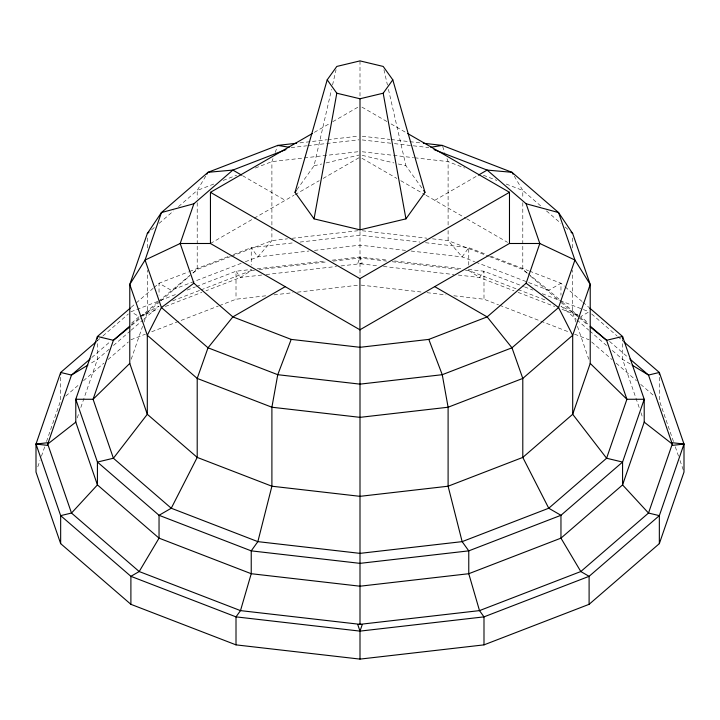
<?xml version="1.0" encoding="UTF-8"?>
<svg xmlns="http://www.w3.org/2000/svg" width="720" height="720" viewBox="0 0 720 720"><rect width="100%" height="100%" fill="white"/><g stroke="black" fill="none" stroke-linecap="round" stroke-linejoin="round"><path stroke-width="0.54" stroke-dasharray="3.6 2.7" d="M296.928 189.684L314.055 165.807L331.56 89.37M332.559 85.005L336.06 69.714M37.809 466.785L39.987 460.467M41.436 456.255L44.703 446.787M46.521 441.522L60.66 400.464L60.66 375.831M77.238 417.933L79.038 412.704M80.838 407.475L97.425 359.334L97.425 339.741M131.238 359.181L142.56 326.331M144.018 322.092L147.303 312.552L147.303 270.279M272.997 158.589L271.899 161.631L271.899 226.152M275.193 152.505L277.38 146.421M205.74 176.121L197.208 190.449L177.75 207.252M151.533 229.914L154.917 226.989M159.147 223.335L173.529 210.906M131.184 307.305L135.405 303.66M136.251 302.931L153.126 288.342M153.972 287.613L159.039 283.239L188.37 271.926M97.047 341.028L102.123 336.636M102.969 335.907L128.358 313.974M91.809 357.507L110.421 341.424M131.571 323.145L139.194 316.566L131.823 312.309M131.274 324.855L139.779 317.502M140.634 316.764L157.653 302.067M158.499 301.329L192.024 273.609M159.993 301.59L140.346 318.24M160.839 300.861L189.594 276.012M192.978 273.087L197.208 269.433L230.4 256.626M109.242 349.119L97.425 359.334L89.748 363.987M113.463 345.474L130.338 330.894M131.184 330.165L143.001 319.95M143.847 319.221L159.039 306.099L142.164 315M65.736 396.081L79.281 384.381M83.511 380.718L103.815 363.177M108.054 359.523L128.358 341.973M131.661 325.359L139.482 318.951M192.888 272.907L197.208 269.433L197.208 244.953M254.565 270.144L251.235 270.531L240.498 277.488L206.037 290.781M314.361 132.345L328.923 123.93M332.811 121.689L359.028 106.551M210.447 243.495L253.179 218.826M254.151 218.259L293.967 195.273M294.939 194.715L319.212 180.693M323.1 178.452L359.028 157.707M434.772 200.322L477.441 175.689M588.177 312.309L580.806 316.566L588.429 323.145M213.804 184.041L197.208 190.449L197.208 198.234M223.146 180.441L236.628 175.239M255.303 168.039L271.899 161.631L303.12 158.049M189.423 271.521L228.186 256.563M233.424 254.538L251.235 247.671L294.525 242.703M231.444 256.221L271.899 240.615L287.514 238.824M241.164 263.331L171.261 290.295L159.039 283.239L159.039 295.209M245.34 261.72L257.859 256.896L308.925 251.028M130.896 311.778L177.732 293.715M187.101 290.097L195.426 286.893M196.461 286.488L236.007 271.233L251.649 269.433M172.656 300.843L199.899 290.331M200.943 289.926L251.235 270.531M140.238 316.17L157.986 309.312M165.303 306.495L201.852 292.392M130.896 339.777L145.467 334.152M151.713 331.749L218.322 306.054M219.357 305.649L236.007 299.232L267.291 295.632M314.055 165.807L321.714 163.98M326.088 162.927L358.902 155.079M299.979 142.857L326.655 139.788M327.771 139.662L358.893 136.089M291.195 147.582L306.729 145.8M307.836 145.674L325.593 143.631M326.709 143.505L358.893 139.806M304.236 157.923L358.884 151.641M291.969 238.311L360 230.499M300.069 242.064L360 235.179L419.931 242.064M314.478 250.389L360 245.16L405.522 250.389M257.238 268.794L325.368 260.973M332.073 260.199L360 256.995L387.927 260.199M259.011 269.631L326.709 261.864M333.369 261.099L360 258.039L386.631 261.099M261.72 275.049L240.498 277.488L236.007 271.233L236.007 299.232M266.184 274.536L336.546 266.454M341.01 265.941L362.241 263.502L360 256.995L357.759 263.502L378.99 265.941M273.987 294.867L292.977 292.689M297.45 292.176L360 284.985M362.223 136.215L390.006 139.41M391.122 139.536L420.021 142.857M362.223 139.932L393.291 143.505M394.407 143.631L412.164 145.674M413.271 145.8L428.805 147.582M362.232 151.767L413.532 157.662M414.648 157.788L448.101 161.631L464.697 168.039M362.232 230.76L426.915 238.185M432.486 238.824L448.101 240.615L488.556 256.221M425.475 242.703L468.765 247.671L486.576 254.538M411.075 251.028L462.141 256.896L474.66 261.72M394.632 260.973L462.762 268.794M468.351 269.433L483.993 271.233L523.539 286.488M392.184 261.729L460.989 269.631M465.435 270.144L468.765 270.531L516.96 289.116M383.454 266.454L453.816 274.536M458.28 275.049L479.502 277.488L513.963 290.781M361.116 285.12L422.55 292.176M427.023 292.689L446.013 294.867M453.834 295.767L483.993 299.232L498.564 304.848M362.187 155.34L393.912 162.927M398.286 163.98L405.945 165.807L423.072 189.684M483.372 175.239L496.854 180.441M506.196 184.041L522.792 190.449L542.25 207.252M490.761 256.158L528.48 270.711M529.533 271.116L560.961 283.239L564.345 286.155M489.6 256.626L522.792 269.433L527.112 272.907M475.704 262.125L548.739 290.295L561.501 301.329M524.574 286.893L532.899 290.097M542.268 293.715L589.104 311.778M518.004 289.521L547.344 300.843M518.148 292.392L554.697 306.495M562.014 309.312L579.762 316.161M499.599 305.253L568.287 331.749M574.533 334.152L589.104 339.777M577.836 315L560.961 306.099L576.153 319.221M361.944 107.109L387.18 121.68M391.059 123.921L405.621 132.327M361.944 158.274L396.9 178.452M400.788 180.693L425.061 194.715M426.033 195.273L465.822 218.241M466.794 218.808L507.537 242.334M242.559 175.689L285.228 200.322M630.252 363.987L622.575 359.334L610.758 349.119M468.765 270.531L479.502 277.488L483.993 271.233L483.993 299.232M527.976 273.609L548.739 290.295L560.961 283.239L560.961 295.209M577.908 316.818L560.007 301.59M578.781 317.529L588.339 325.359M546.471 210.906L560.853 223.335M565.083 226.989L568.467 229.914M565.182 286.884L582.066 301.473M582.903 302.202L588.816 307.305M591.642 313.974L617.031 335.907M617.877 336.636L622.953 341.028M609.579 341.424L628.191 357.507M562.347 302.067L579.366 316.764M580.221 317.502L588.726 324.855M527.022 273.087L522.792 269.433L522.792 244.953M530.406 276.012L559.161 300.861M576.999 319.95L588.816 330.165M589.662 330.894L606.537 345.474M591.642 341.973L611.946 359.523M616.185 363.177L636.489 380.718M640.719 384.381L654.264 396.081M514.26 176.121L522.792 190.449L522.792 198.234M442.62 146.421L444.807 152.505M447.003 158.589L448.101 161.631L448.101 226.152M673.479 441.522L659.34 400.464L659.34 375.831M675.297 446.787L678.564 456.255M680.013 460.467L683.271 469.944M639.162 407.475L622.575 359.334L622.575 338.652M640.962 412.704L642.762 417.933M575.982 322.092L572.697 312.552L572.697 270.279M577.44 326.331L588.762 359.181M383.94 69.714L387.441 85.005M388.44 89.37L405.945 165.807M572.697 238.014L572.697 249.138M522.792 202.68L522.792 243.846M468.765 265.086L468.765 247.671L462.141 256.896L448.101 240.615L448.101 227.268M360 60.894L360 96.678M360 231.552L360 276.03M271.899 227.268L271.899 240.615L257.859 256.896L251.235 247.671L251.235 265.086M197.208 202.68L197.208 243.846M147.303 238.014L147.303 249.138"/><path stroke-width="1.08" d="M314.055 218.862L336.807 93.213L327.204 79.83L336.807 66.438L360 60.894L383.193 66.438L392.796 79.83L424.971 192.33L405.945 218.862L360 229.842L314.055 218.862L295.029 192.33L327.204 79.83M623.799 341.757L659.34 372.465L684 444.051L684 472.05L659.34 543.636L589.104 604.323L483.993 644.868L360 659.106L236.007 644.868L130.896 604.323L60.66 543.636L36 472.05L36 444.051L60.66 372.465L96.201 341.757M296.649 143.235L277.749 145.404L208.017 172.305L161.433 212.562L147.303 233.568L129.78 284.436L129.78 363.42L147.303 414.279L197.208 457.407L271.899 486.216L360 496.332L448.101 486.216L522.792 457.407L572.697 414.279L590.22 363.42L590.22 284.436L572.697 233.568L558.567 212.562L511.983 172.305L442.251 145.404L423.351 143.235M285.984 149.589L232.857 170.082L193.878 203.76L180.189 243.495L193.878 283.221L232.857 316.899L291.195 339.399L360 347.301L428.805 339.399L487.143 316.899L526.122 283.221L539.811 243.495L526.122 203.76L487.143 170.082L434.016 149.589M360 659.106L360 631.116L362.241 624.6L240.498 610.614L139.194 571.536L71.496 513.045L47.277 442.755L36 444.051L60.66 515.637L60.66 543.636M589.662 308.034L622.575 336.474L644.211 399.267L644.211 422.127L622.575 484.911L560.961 538.146L468.765 573.714L360 586.206L251.235 573.714L159.039 538.146L97.425 484.911L75.789 422.127L75.789 399.267L97.425 336.474L130.338 308.034M590.22 363.42L626.913 399.267L644.211 399.267L622.575 462.06L622.575 484.911L648.504 513.045L659.34 515.637L589.104 576.324L483.993 616.869L360 631.116L357.759 624.6L479.502 610.614L580.806 571.536L648.504 513.045L672.723 442.755L684 444.051L659.34 515.637L659.34 543.636M291.195 339.399L277.749 374.697L271.899 407.232L271.899 486.216L257.859 541.638L251.235 550.863L251.235 573.714L240.498 610.614L236.007 616.869L236.007 644.868M206.883 174.213L208.017 172.305L232.857 170.082L241.587 175.122M295.029 192.33L296.298 190.566M336.807 93.213L360 98.766L383.193 93.213L392.796 79.83M129.78 363.42L93.087 399.267L75.789 399.267L97.425 462.06L97.425 484.911L71.496 513.045L60.66 515.637L130.896 576.324L236.007 616.869L360 631.116M147.303 233.568L148.995 232.101M90.117 358.974L71.496 375.057L47.277 445.347L36 444.051M129.573 326.322L113.4 340.29L93.087 399.267L113.4 458.235L171.261 508.23L257.859 541.638L360 553.365L462.141 541.638L548.739 508.23L606.6 458.235L626.913 399.267L606.6 340.29L590.427 326.322M129.915 326.781L113.4 340.29L97.425 336.474L97.425 338.652M47.727 444.051L75.789 422.127M193.878 283.221L161.433 307.539L147.303 335.295L147.303 414.279L113.4 458.235L97.425 462.06L159.039 515.295L251.235 550.863L360 563.355L468.765 550.863L560.961 515.295L622.575 462.06L606.6 458.235L572.697 414.279L572.697 335.295L590.22 284.436L574.929 260.046L558.567 212.562L526.122 203.76M87.822 365.157L71.496 375.057L60.66 372.465L60.66 374.706M407.565 133.452L509.481 192.294L509.481 243.45L359.928 329.796L210.447 243.495L210.447 192.33L312.417 133.461M285.228 286.659L232.857 316.899L208.017 347.796L197.208 378.423L197.208 457.407L171.261 508.23L159.039 515.295L159.039 538.146L139.194 571.536L130.896 576.324L130.896 604.323M478.413 175.122L487.143 170.082L511.983 172.305L513.117 174.213M210.447 192.33L359.928 278.631L509.481 192.294M193.878 203.76L161.433 212.562L145.071 260.046L129.78 284.436L147.303 335.295L197.208 378.423L271.899 407.232L360 417.348L448.101 407.232L522.792 378.423L572.697 335.295L558.567 307.539L526.122 283.221M430.875 147.249L442.251 145.404M684 444.051L672.723 445.347L648.504 375.057L629.883 358.974M210.447 243.495L180.189 243.495L145.071 260.046L161.433 307.539L208.017 347.796L277.749 374.697L360 384.138L442.251 374.697L511.983 347.796L558.567 307.539L574.929 260.046L539.811 243.495L509.409 243.495M277.749 145.404L289.125 147.249M434.709 286.623L487.143 316.899L511.983 347.796L522.792 378.423L522.792 457.407L548.739 508.23L560.961 515.295L560.961 538.146L580.806 571.536L589.104 576.324L589.104 604.323M632.178 365.157L648.504 375.057L659.34 372.465L659.34 374.706M644.211 422.127L672.273 444.051M590.085 326.781L606.6 340.29L622.575 336.474L622.575 338.652M571.005 232.101L572.697 233.568M423.702 190.566L424.971 192.33M428.805 339.399L442.251 374.697L448.101 407.232L448.101 486.216L462.141 541.638L468.765 550.863L468.765 573.714L479.502 610.614L483.993 616.869L483.993 644.868M383.193 93.213L405.945 218.862M360 98.766L360 229.842M360 329.751L360 624.339M359.928 278.631L359.928 329.796"/></g></svg>
